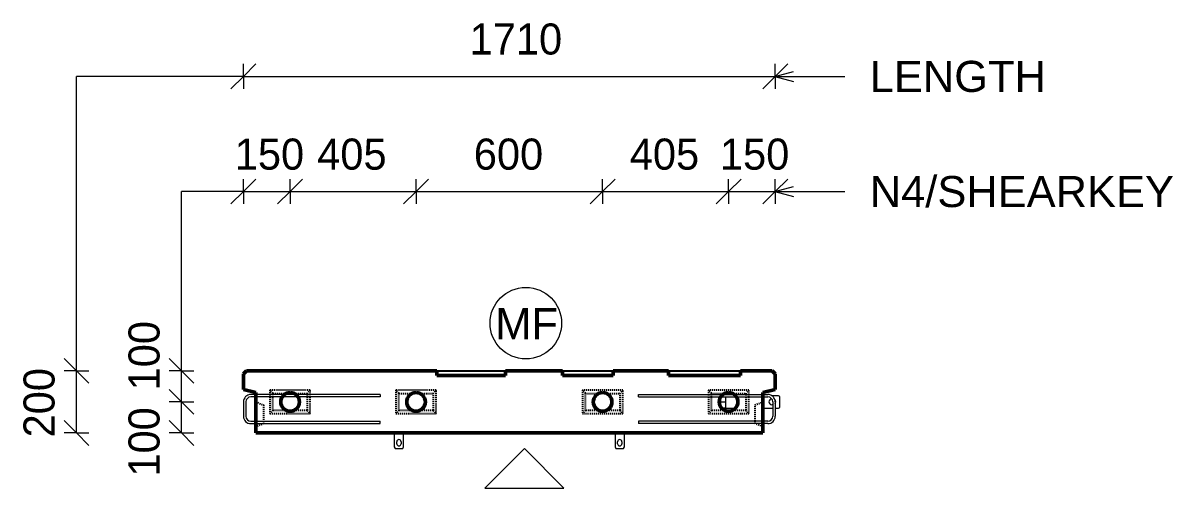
# Model space of a CAD drawing. Header units: millimetres. Extents: x -2992 to 12519, y 1067 to 20613.
# Drawn here: x 3899 to 7597, y 17758 to 19255 of the extents above; entities that cross this region are included whole.
import ezdxf

# ---------------------------------------------------------------- set-up
doc = ezdxf.new("R2010")
doc.units = ezdxf.units.MM
doc.linetypes.add('Dash', pattern=[6.36, 3.18, -3.18])
for name, color, linetype, lineweight in [('A-ANNO-DIMS', 211, 'Continuous', 9), ('A-ANNO-DIMS-40', 211, 'Continuous', 9), ('A-DETL-THIN', 151, 'Continuous', 18), ('A-GENM', 13, 'Continuous', 18), ('A-WALL', 113, 'Continuous', 25), ('A-WALL-HDLN', 110, 'Dash', 25), ('G-ANNO-TEXT', 231, 'Continuous', 9), ('S-RBAR', 171, 'Continuous', 18)]:
    doc.layers.add(name, color=color, linetype=linetype, lineweight=lineweight)
doc.styles.add('Arial_2', font='arial.ttf', dxfattribs={"height": 100})
doc.styles.add('Nirmala UI Semilight_4', font='NirmalaS.ttf', dxfattribs={"height": 100})
doc.dimstyles.new('Arrow_Filled_-_2_5_NI_UI_3', dxfattribs={"dimscale": 304.8, "dimtxt": 104.736395, "dimasz": 0.262467, "dimexe": 0.131234, "dimexo": 0.0625, "dimgap": 0.131234, "dimtad": 1, "dimdec": 4, "dimzin": 0, "dimdsep": 46, "dimtxsty": 'Nirmala UI Semilight_4', "dimblk1": 'OBLIQUE', "dimblk2": 'OBLIQUE', "dimsah": 1, "dimcen": 0.09, "dimazin": 0, "dimtfac": 1, "dimtdec": 4, "dimtix": 1, "dimtmove": 0, "dimatfit": 3, "dimfxl": 0.131234, "dimfxlon": 1, "dimtvp": 1, "dimtolj": 1, "dimtzin": 0, "dimarcsym": 2})
doc.dimstyles.new('Arrow_Filled_-_2_5_NI_UI_4', dxfattribs={"dimscale": 304.8, "dimtxt": 104.736395, "dimasz": 0.262467, "dimexe": 0.131234, "dimexo": 0.0625, "dimgap": 0.131234, "dimtad": 1, "dimdec": 4, "dimzin": 0, "dimdsep": 46, "dimtxsty": 'Nirmala UI Semilight_4', "dimblk1": 'OBLIQUE', "dimblk2": 'OBLIQUE', "dimsah": 1, "dimcen": 0.09, "dimazin": 0, "dimtfac": 1, "dimtdec": 4, "dimtix": 1, "dimtmove": 2, "dimatfit": 3, "dimfxl": 0.131234, "dimfxlon": 1, "dimtvp": 1, "dimtolj": 1, "dimtzin": 0, "dimarcsym": 2})

# ---------------------------------------------------------------- blocks, each defined once
blk = doc.blocks.new('RR spread anchor face based - RR-SA-2_5-150-1726819-Elevation Top')
at = {"layer": 'A-GENM'}
for p, q in [((3093.8, 17935.4), (3093.8, 17890.4)), ((3123.8, 17890.4), (3123.8, 17935.4)), ((3101.8, 17900.9), (3101.8, 17906.9)), ((3115.8, 17906.9), (3115.8, 17900.9)), ((3093.8, 17890.4), (3096.3, 17885.4)), ((3096.3, 17885.4), (3121.3, 17885.4)), ((3121.3, 17885.4), (3123.8, 17890.4))]:
    blk.add_line(p, q, dxfattribs=at)
for centre, start, end in [((3108.8, 17906.9), 0, 180), ((3108.8, 17900.9), 180, 0)]:
    blk.add_arc(centre, 7, start, end, dxfattribs=at)
blk = doc.blocks.new('RR spread anchor face based - RR-SA-3_0-200-1726827-Elevation Top')
at = {"layer": 'A-GENM'}
for p, q in [((4158.8, 18051.4), (4158.8, 18035.4)), ((4158.8, 18051.4), (4158.8, 18015.4)), ((4328.8, 18055.4), (4307.9, 18055.4)), ((4333.8, 18052.9), (4328.8, 18055.4)), ((4333.8, 18017.9), (4333.8, 18052.9)), ((4140.3, 18035.4), (4158.8, 18035.4)), ((4158.8, 18015.4), (4148.1, 18015.4)), ((4158.8, 18035.4), (4158.8, 18015.4)), ((4158.8, 18015.4), (4189.5, 18015.4)), ((4278.8, 18015.4), (4310.8, 18015.4)), ((4310.8, 18026.4), (4307.5, 18026.4)), ((4318.8, 18015.4), (4328.8, 18015.4)), ((4328.8, 18015.4), (4333.8, 18017.9))]:
    blk.add_line(p, q, dxfattribs=at)
for centre, start, end in [((4307.5, 18035.4), 90, 270), ((4311.5, 18035.4), 325.337, 43.1233)]:
    blk.add_arc(centre, 9, start, end, dxfattribs=at)
blk = doc.blocks.new('DIMBLOCK8-Elevation Top')
at = {"layer": 'A-ANNO-DIMS-40'}
for p, q in [((4607.7, 19082.7), (4647.7, 19122.7)), ((4607.7, 19082.7), (4607.7, 19122.7)), ((6317.7, 19082.7), (6357.7, 19122.7)), ((6317.7, 19082.7), (6317.7, 19122.7)), ((4607.7, 19082.7), (4567.7, 19042.7)), ((4607.7, 19082.7), (6317.7, 19082.7)), ((4607.7, 19082.7), (4607.7, 19042.7)), ((6317.7, 19082.7), (6277.7, 19042.7)), ((6317.7, 19082.7), (6317.7, 19042.7))]:
    blk.add_line(p, q, dxfattribs=at)
at = {"layer": 'A-ANNO-DIMS-40', "color": 0, "insert": (5335.1, 19253.1), "char_height": 100, "width": 306.211, "attachment_point": 1, "line_spacing_factor": 1.142579, "style": 'Nirmala UI Semilight_4'}
blk.add_mtext('1710', dxfattribs=at)
blk = doc.blocks.new('_Oblique')
at = {"color": 0, "linetype": 'ByBlock', "lineweight": -2}
blk.add_line((-0.5, -0.5), (0.5, 0.5), dxfattribs=at)
blk = doc.blocks.new('DIMBLOCK9-Elevation Top')
at = {"layer": 'A-ANNO-DIMS-40'}
for p, q in [((4607.7, 18712.2), (4647.7, 18752.2)), ((4607.7, 18712.2), (4607.7, 18752.2)), ((4757.7, 18712.2), (4797.7, 18752.2)), ((4757.7, 18712.2), (4757.7, 18752.2)), ((4607.7, 18712.2), (4567.7, 18672.2)), ((4607.7, 18712.2), (4757.7, 18712.2)), ((4607.7, 18712.2), (4607.7, 18672.2)), ((4757.7, 18712.2), (4717.7, 18672.2)), ((4757.7, 18712.2), (4757.7, 18672.2))]:
    blk.add_line(p, q, dxfattribs=at)
at = {"layer": 'A-ANNO-DIMS-40', "color": 0, "insert": (4579.8, 18882.7), "char_height": 100, "width": 246.797, "attachment_point": 1, "line_spacing_factor": 1.142579, "style": 'Nirmala UI Semilight_4'}
blk.add_mtext('150', dxfattribs=at)
blk = doc.blocks.new('DIMBLOCK10-Elevation Top')
at = {"layer": 'A-ANNO-DIMS-40'}
for p, q in [((4757.7, 18712.2), (4797.7, 18752.2)), ((4757.7, 18712.2), (4757.7, 18752.2)), ((5162.7, 18712.2), (5202.7, 18752.2)), ((5162.7, 18712.2), (5162.7, 18752.2)), ((4757.7, 18712.2), (4717.7, 18672.2)), ((4757.7, 18712.2), (5162.7, 18712.2)), ((4757.7, 18712.2), (4757.7, 18672.2)), ((5162.7, 18712.2), (5122.7, 18672.2)), ((5162.7, 18712.2), (5162.7, 18672.2))]:
    blk.add_line(p, q, dxfattribs=at)
at = {"layer": 'A-ANNO-DIMS-40', "color": 0, "insert": (4844.9, 18882.7), "char_height": 100, "width": 276.504, "attachment_point": 1, "line_spacing_factor": 1.142579, "style": 'Nirmala UI Semilight_4'}
blk.add_mtext('405', dxfattribs=at)
blk = doc.blocks.new('DIMBLOCK11-Elevation Top')
at = {"layer": 'A-ANNO-DIMS-40'}
for p, q in [((5162.7, 18712.2), (5202.7, 18752.2)), ((5162.7, 18712.2), (5162.7, 18752.2)), ((5762.7, 18712.2), (5802.7, 18752.2)), ((5762.7, 18712.2), (5762.7, 18752.2)), ((5162.7, 18712.2), (5122.7, 18672.2)), ((5162.7, 18712.2), (5762.7, 18712.2)), ((5162.7, 18712.2), (5162.7, 18672.2)), ((5762.7, 18712.2), (5722.7, 18672.2)), ((5762.7, 18712.2), (5762.7, 18672.2))]:
    blk.add_line(p, q, dxfattribs=at)
at = {"layer": 'A-ANNO-DIMS-40', "color": 0, "insert": (5348.4, 18882.7), "char_height": 100, "width": 274.219, "attachment_point": 1, "line_spacing_factor": 1.142579, "style": 'Nirmala UI Semilight_4'}
blk.add_mtext('600', dxfattribs=at)
blk = doc.blocks.new('DIMBLOCK12-Elevation Top')
at = {"layer": 'A-ANNO-DIMS-40'}
for p, q in [((5762.7, 18712.2), (5802.7, 18752.2)), ((5762.7, 18712.2), (5762.7, 18752.2)), ((6167.7, 18712.2), (6207.7, 18752.2)), ((6167.7, 18712.2), (6167.7, 18752.2)), ((5762.7, 18712.2), (5722.7, 18672.2)), ((5762.7, 18712.2), (6167.7, 18712.2)), ((5762.7, 18712.2), (5762.7, 18672.2)), ((6167.7, 18712.2), (6127.7, 18672.2)), ((6167.7, 18712.2), (6167.7, 18672.2))]:
    blk.add_line(p, q, dxfattribs=at)
at = {"layer": 'A-ANNO-DIMS-40', "color": 0, "insert": (5849.9, 18882.7), "char_height": 100, "width": 276.504, "attachment_point": 1, "line_spacing_factor": 1.142579, "style": 'Nirmala UI Semilight_4'}
blk.add_mtext('405', dxfattribs=at)
blk = doc.blocks.new('DIMBLOCK13-Elevation Top')
at = {"layer": 'A-ANNO-DIMS-40'}
for p, q in [((6167.7, 18712.2), (6207.7, 18752.2)), ((6167.7, 18712.2), (6167.7, 18752.2)), ((6317.7, 18712.2), (6357.7, 18752.2)), ((6317.7, 18712.2), (6317.7, 18752.2)), ((6167.7, 18712.2), (6127.7, 18672.2)), ((6167.7, 18712.2), (6317.7, 18712.2)), ((6167.7, 18712.2), (6167.7, 18672.2)), ((6317.7, 18712.2), (6277.7, 18672.2)), ((6317.7, 18712.2), (6317.7, 18672.2))]:
    blk.add_line(p, q, dxfattribs=at)
at = {"layer": 'A-ANNO-DIMS-40', "color": 0, "insert": (6139.8, 18882.7), "char_height": 100, "width": 246.797, "attachment_point": 1, "line_spacing_factor": 1.142579, "style": 'Nirmala UI Semilight_4'}
blk.add_mtext('150', dxfattribs=at)
blk = doc.blocks.new('DIMBLOCK14-Elevation Top')
at = {"layer": 'A-ANNO-DIMS-40'}
for p, q in [((4070.9, 18135.4), (4030.9, 18175.4)), ((4070.9, 18135.4), (4030.9, 18135.4)), ((4070.9, 17935.4), (4070.9, 18135.4)), ((4070.9, 18135.4), (4110.9, 18095.4)), ((4070.9, 18135.4), (4110.9, 18135.4)), ((4070.9, 17935.4), (4030.9, 17975.4)), ((4070.9, 17935.4), (4030.9, 17935.4)), ((4070.9, 17935.4), (4110.9, 17895.4)), ((4070.9, 17935.4), (4110.9, 17935.4))]:
    blk.add_line(p, q, dxfattribs=at)
at = {"layer": 'A-ANNO-DIMS-40', "color": 0, "insert": (3900.4, 17921.2), "char_height": 100, "width": 274.219, "attachment_point": 1, "rotation": 90, "line_spacing_factor": 1.142579, "style": 'Nirmala UI Semilight_4'}
blk.add_mtext('200', dxfattribs=at)
blk = doc.blocks.new('DIMBLOCK15-Elevation Top')
at = {"layer": 'A-ANNO-DIMS-40'}
for p, q in [((4408.5, 18035.4), (4368.5, 18075.4)), ((4408.5, 18035.4), (4368.5, 18035.4)), ((4408.5, 17935.4), (4408.5, 18035.4)), ((4408.5, 18035.4), (4448.5, 17995.4)), ((4408.5, 18035.4), (4448.5, 18035.4)), ((4408.5, 17935.4), (4368.5, 17975.4)), ((4408.5, 17935.4), (4368.5, 17935.4)), ((4408.5, 17935.4), (4448.5, 17895.4)), ((4408.5, 17935.4), (4448.5, 17935.4))]:
    blk.add_line(p, q, dxfattribs=at)
at = {"layer": 'A-ANNO-DIMS-40', "color": 0, "insert": (4238, 17795.1), "char_height": 100, "width": 246.797, "attachment_point": 1, "rotation": 90, "line_spacing_factor": 1.142579, "style": 'Nirmala UI Semilight_4'}
blk.add_mtext('100', dxfattribs=at)
blk = doc.blocks.new('DIMBLOCK16-Elevation Top')
at = {"layer": 'A-ANNO-DIMS-40'}
for p, q in [((4408.5, 18135.4), (4368.5, 18175.4)), ((4408.5, 18135.4), (4368.5, 18135.4)), ((4408.5, 18035.4), (4408.5, 18135.4)), ((4408.5, 18135.4), (4448.5, 18095.4)), ((4408.5, 18135.4), (4448.5, 18135.4)), ((4408.5, 18035.4), (4368.5, 18075.4)), ((4408.5, 18035.4), (4368.5, 18035.4)), ((4408.5, 18035.4), (4448.5, 17995.4)), ((4408.5, 18035.4), (4448.5, 18035.4))]:
    blk.add_line(p, q, dxfattribs=at)
at = {"layer": 'A-ANNO-DIMS-40', "color": 0, "insert": (4238, 18072.5), "char_height": 100, "width": 246.797, "attachment_point": 1, "rotation": 90, "line_spacing_factor": 1.142579, "style": 'Nirmala UI Semilight_4'}
blk.add_mtext('100', dxfattribs=at)

msp = doc.modelspace()

# ---------------------------------------------------------------- linework, layer by layer
at = {"layer": 'A-DETL-THIN'}
for p, q in [((4070.86895, 18135.4305), (4070.86895, 19082.65539)), ((4607.6568, 19082.65539), (4070.86895, 19082.65539)), ((4408.49874, 18135.4305), (4408.49874, 18712.19497)), ((4607.6568, 18712.19497), (4408.49874, 18712.19497)), ((5510.97361, 17885.59305), (5383.69439, 17758.31383)), ((5638.25283, 17758.31383), (5510.97361, 17885.59305)), ((5383.69439, 17758.31383), (5638.25283, 17758.31383))]:
    msp.add_line(p, q, dxfattribs=at)
msp.add_circle((5515.63291, 18288.64337), 115, dxfattribs=at)
at = {"layer": 'A-WALL', "lineweight": 50}
for p, q in [((4617.65938, 18135.4305), (4607.6568, 18125.42792)), ((4607.6568, 18125.42792), (4607.6568, 18075.4305)), ((5229.60787, 18135.4305), (4617.65938, 18135.4305)), ((5229.60787, 18120.4305), (5229.60787, 18135.4305)), ((5450.3218, 18120.4305), (5229.60787, 18120.4305)), ((5633.52032, 18135.4305), (5450.3218, 18135.4305)), ((5450.3218, 18135.4305), (5450.3218, 18120.4305)), ((5633.52032, 18120.4305), (5633.52032, 18135.4305)), ((5796.40935, 18120.4305), (5633.52032, 18120.4305)), ((5974.29532, 18135.4305), (5796.40935, 18135.4305)), ((5796.40935, 18135.4305), (5796.40935, 18120.4305)), ((5974.29532, 18120.4305), (5974.29532, 18135.4305)), ((6205.63435, 18120.4305), (5974.29532, 18120.4305)), ((6307.65421, 18135.4305), (6205.63435, 18135.4305)), ((6205.63435, 18135.4305), (6205.63435, 18120.4305)), ((6317.6568, 18125.42792), (6307.65421, 18135.4305)), ((6317.6568, 18075.4305), (6317.6568, 18125.42792)), ((4607.6568, 18075.4305), (4647.6568, 18065.4305)), ((4647.6568, 18065.4305), (4647.6568, 17935.4305)), ((6277.6568, 18065.4305), (6317.6568, 18075.4305)), ((6277.6568, 17935.4305), (6277.6568, 18065.4305)), ((4647.6568, 17935.4305), (6277.6568, 17935.4305))]:
    msp.add_line(p, q, dxfattribs=at)
at = {"layer": 'A-WALL'}
for p, q in [((5229.60787, 18135.4305), (5450.3218, 18135.4305)), ((5633.52032, 18135.4305), (5796.40935, 18135.4305)), ((5974.29532, 18135.4305), (6205.63435, 18135.4305))]:
    msp.add_line(p, q, dxfattribs=at)
at = {"layer": 'A-WALL', "lineweight": 50}
for centre, start, end in [((4757.6568, 18035.4305), 90, 270), ((4757.6568, 18035.4305), 270, 90), ((5162.6568, 18035.4305), 90, 270), ((5162.6568, 18035.4305), 270, 90), ((5762.6568, 18035.4305), 90, 270), ((5762.6568, 18035.4305), 270, 90), ((6167.6568, 18035.4305), 90, 270), ((6167.6568, 18035.4305), 270, 90)]:
    msp.add_arc(centre, 30, start, end, dxfattribs=at)
at = {"layer": 'A-WALL-HDLN'}
for p, q in [((4822.6568, 18072.9305), (4692.6568, 18072.9305)), ((4692.6568, 18072.9305), (4692.6568, 18059.48011)), ((4702.6568, 18062.9305), (4692.6568, 18072.9305)), ((4692.6568, 18059.38089), (4692.6568, 18051.48011)), ((4692.6568, 18051.38089), (4692.6568, 17997.9305)), ((4702.6568, 18062.9305), (4745.66722, 18062.9305)), ((4702.6568, 18059.48011), (4702.6568, 18062.9305)), ((4702.6568, 18051.48011), (4702.6568, 18059.38089)), ((4702.6568, 18007.9305), (4702.6568, 18051.38089)), ((4769.64637, 18062.9305), (4812.6568, 18062.9305)), ((4822.6568, 18072.9305), (4812.6568, 18062.9305)), ((4812.6568, 18062.9305), (4812.6568, 18059.48011)), ((4812.6568, 18059.38089), (4812.6568, 18051.48011)), ((4812.6568, 18051.38089), (4812.6568, 18007.9305)), ((4822.6568, 18059.48011), (4822.6568, 18072.9305)), ((4822.6568, 18051.48011), (4822.6568, 18059.38089)), ((4822.6568, 17997.9305), (4822.6568, 18051.38089)), ((5227.6568, 18072.9305), (5097.6568, 18072.9305)), ((5097.6568, 18072.9305), (5097.6568, 17997.9305)), ((5107.6568, 18062.9305), (5097.6568, 18072.9305)), ((5107.6568, 18062.9305), (5150.66722, 18062.9305)), ((5107.6568, 18007.9305), (5107.6568, 18062.9305)), ((5174.64637, 18062.9305), (5217.6568, 18062.9305)), ((5227.6568, 18072.9305), (5217.6568, 18062.9305)), ((5217.6568, 18062.9305), (5217.6568, 18007.9305)), ((5227.6568, 17997.9305), (5227.6568, 18072.9305)), ((5827.6568, 18072.9305), (5697.6568, 18072.9305)), ((5697.6568, 18072.9305), (5697.6568, 17997.9305)), ((5707.6568, 18062.9305), (5697.6568, 18072.9305)), ((5707.6568, 18062.9305), (5750.66722, 18062.9305)), ((5707.6568, 18007.9305), (5707.6568, 18062.9305)), ((5774.64637, 18062.9305), (5817.6568, 18062.9305)), ((5827.6568, 18072.9305), (5817.6568, 18062.9305)), ((5817.6568, 18062.9305), (5817.6568, 18007.9305)), ((5827.6568, 17997.9305), (5827.6568, 18072.9305)), ((6232.6568, 18072.9305), (6102.6568, 18072.9305)), ((6102.6568, 18072.9305), (6102.6568, 18059.48011)), ((6112.6568, 18062.9305), (6102.6568, 18072.9305)), ((6102.6568, 18059.38089), (6102.6568, 18051.48011)), ((6102.6568, 18051.38089), (6102.6568, 17997.9305)), ((6112.6568, 18062.9305), (6155.66722, 18062.9305)), ((6112.6568, 18059.48011), (6112.6568, 18062.9305)), ((6112.6568, 18051.48011), (6112.6568, 18059.38089)), ((6112.6568, 18007.9305), (6112.6568, 18051.38089)), ((6179.64637, 18062.9305), (6222.6568, 18062.9305)), ((6232.6568, 18072.9305), (6222.6568, 18062.9305)), ((6222.6568, 18062.9305), (6222.6568, 18059.48011)), ((6222.6568, 18059.38089), (6222.6568, 18051.48011)), ((6222.6568, 18051.38089), (6222.6568, 18007.9305)), ((6232.6568, 18059.48011), (6232.6568, 18072.9305)), ((6232.6568, 18051.48011), (6232.6568, 18059.38089)), ((6232.6568, 17997.9305), (6232.6568, 18051.38089)), ((4647.7064, 18035.41066), (4672.6568, 18025.4305)), ((4672.6568, 18025.4305), (4672.6568, 17973.48011)), ((6252.6568, 18025.4305), (6277.60719, 18035.41066)), ((6252.6568, 17973.48011), (6252.6568, 18025.4305)), ((4672.6568, 17973.38089), (4672.6568, 17965.4305)), ((4702.6568, 18007.9305), (4692.6568, 17997.9305)), ((4692.6568, 17997.9305), (4822.6568, 17997.9305)), ((4745.66722, 18007.9305), (4702.6568, 18007.9305)), ((4812.6568, 18007.9305), (4769.64637, 18007.9305)), ((4812.6568, 18007.9305), (4822.6568, 17997.9305)), ((5107.6568, 18007.9305), (5097.6568, 17997.9305)), ((5097.6568, 17997.9305), (5227.6568, 17997.9305)), ((5150.66722, 18007.9305), (5107.6568, 18007.9305)), ((5217.6568, 18007.9305), (5174.64637, 18007.9305)), ((5217.6568, 18007.9305), (5227.6568, 17997.9305)), ((5707.6568, 18007.9305), (5697.6568, 17997.9305)), ((5697.6568, 17997.9305), (5827.6568, 17997.9305)), ((5750.66722, 18007.9305), (5707.6568, 18007.9305)), ((5817.6568, 18007.9305), (5774.64637, 18007.9305)), ((5817.6568, 18007.9305), (5827.6568, 17997.9305)), ((6112.6568, 18007.9305), (6102.6568, 17997.9305)), ((6102.6568, 17997.9305), (6232.6568, 17997.9305)), ((6155.66722, 18007.9305), (6112.6568, 18007.9305)), ((6222.6568, 18007.9305), (6179.64637, 18007.9305)), ((6222.6568, 18007.9305), (6232.6568, 17997.9305)), ((6252.6568, 17965.4305), (6252.6568, 17973.38089)), ((4672.53277, 17965.38089), (4647.6568, 17955.4305)), ((6277.60719, 17955.45035), (6252.78082, 17965.38089))]:
    msp.add_line(p, q, dxfattribs=at)
at = {"layer": 'G-ANNO-TEXT', "color": 10}
for p, q in [((6316.06298, 19082.72528), (6376.06298, 19098.80223)), ((6316.06298, 19082.72528), (6376.06298, 19066.64833)), ((6316.06298, 19082.72528), (6541.6108, 19082.72528)), ((6316.06298, 18712.26486), (6376.06298, 18728.34181)), ((6316.06298, 18712.26486), (6376.06298, 18696.18791)), ((6316.06298, 18712.26486), (6541.6108, 18712.26486))]:
    msp.add_line(p, q, dxfattribs=at)
at = {"layer": 'S-RBAR'}
for p, q in [((5047.6568, 18059.4305), (4631.6568, 18059.4305)), ((5047.6568, 18051.4305), (4631.6568, 18051.4305)), ((5047.6568, 18059.4305), (5047.6568, 18051.4305)), ((5877.6568, 18059.4305), (6293.6568, 18059.4305)), ((5877.6568, 18051.4305), (5877.6568, 18059.4305)), ((5877.6568, 18051.4305), (6293.6568, 18051.4305)), ((4607.6568, 18035.4305), (4607.6568, 17989.4305)), ((4615.6568, 18035.4305), (4615.6568, 17989.4305)), ((6309.6568, 18035.4305), (6309.6568, 17989.4305)), ((6317.6568, 18035.4305), (6317.6568, 17989.4305)), ((4631.6568, 17973.4305), (5047.6568, 17973.4305)), ((5047.6568, 17965.4305), (5047.6568, 17973.4305)), ((6293.6568, 17973.4305), (5877.6568, 17973.4305)), ((5877.6568, 17973.4305), (5877.6568, 17965.4305)), ((4631.6568, 17965.4305), (5047.6568, 17965.4305)), ((6293.6568, 17965.4305), (5877.6568, 17965.4305))]:
    msp.add_line(p, q, dxfattribs=at)
for centre, radius, start, end in [((4631.6568, 18035.4305), 24, 90, 180), ((4631.6568, 18035.4305), 16, 90, 180), ((6293.6568, 18035.4305), 24, 0, 90), ((6293.6568, 18035.4305), 16, 0, 90), ((4631.6568, 17989.4305), 24, 180, 270), ((4631.6568, 17989.4305), 16, 180, 270), ((6293.6568, 17989.4305), 16, 270, 360), ((6293.6568, 17989.4305), 24, 270, 360)]:
    msp.add_arc(centre, radius, start, end, dxfattribs=at)

# ---------------------------------------------------------------- block references
at = {"layer": 'A-GENM'}
for name, p in [('RR spread anchor face based - RR-SA-3_0-200-1726827-Elevation Top', (1998.84969, 0)), ('RR spread anchor face based - RR-SA-2_5-150-1726819-Elevation Top', (1998.84969, 0)), ('RR spread anchor face based - RR-SA-2_5-150-1726819-Elevation Top', (2708.84969, 0))]:
    msp.add_blockref(name, p, dxfattribs=at)

# ---------------------------------------------------------------- texts
at = {"layer": 'G-ANNO-TEXT', "color": 7, "char_height": 100, "attachment_point": 1, "style": 'Arial_2'}
for s, insert, width in [('LENGTH', (6621.6108, 19132.72528), 686.2445), ('N4/SHEARKEY', (6621.6108, 18762.26486), 1180.084), ('MF', (5417.38142, 18337.22673), 240.50625)]:
    msp.add_mtext(s, dxfattribs=dict(at, insert=insert, width=width))

# ---------------------------------------------------------------- dimensions: what is measured, and where the dimension line sits
at = {"layer": 'A-ANNO-DIMS'}
for base, p1, p2, override, picture, middle in [((6317.6568, 19082.65539), (4607.6568, 19042.65539), (6317.6568, 19042.65539), {"dimpost": '<>', "dimfxl": 1710}, 'DIMBLOCK8-Elevation Top', (5462.6568, 19174.60797)), ((4757.6568, 18712.19497), (4607.6568, 18672.19497), (4757.6568, 18672.19497), {"dimpost": '<>', "dimfxl": 150}, 'DIMBLOCK9-Elevation Top', (4682.6568, 18804.14755)), ((5162.6568, 18712.19497), (4757.6568, 18672.19497), (5162.6568, 18672.19497), {"dimpost": '<>', "dimfxl": 405}, 'DIMBLOCK10-Elevation Top', (4960.1568, 18803.86861)), ((5762.6568, 18712.19497), (5162.6568, 18672.19497), (5762.6568, 18672.19497), {"dimpost": '<>', "dimfxl": 600}, 'DIMBLOCK11-Elevation Top', (5462.6568, 18803.90348)), ((6167.6568, 18712.19497), (5762.6568, 18672.19497), (6167.6568, 18672.19497), {"dimpost": '<>', "dimfxl": 405}, 'DIMBLOCK12-Elevation Top', (5965.1568, 18803.86861)), ((6317.6568, 18712.19497), (6167.6568, 18672.19497), (6317.6568, 18672.19497), {"dimpost": '<>', "dimfxl": 150}, 'DIMBLOCK13-Elevation Top', (6242.6568, 18804.14755))]:
    dim = msp.add_linear_dim(base=base, p1=p1, p2=p2, dimstyle='Arrow_Filled_-_2_5_NI_UI_3', override=override, dxfattribs=at)
    dim.commit()
    dim.dimension.update_dxf_attribs({"geometry": picture, "text_midpoint": middle})
for base, p1, p2, picture, middle in [((4408.49874, 18135.4305), (4448.49874, 18035.4305), (4448.49874, 18135.4305), 'DIMBLOCK16-Elevation Top', (4304.69664, 18195.9332)), ((4408.49874, 18035.4305), (4448.49874, 17935.4305), (4448.49874, 18035.4305), 'DIMBLOCK15-Elevation Top', (4304.69664, 17918.48171))]:
    dim = msp.add_linear_dim(base=base, p1=p1, p2=p2, angle=90, dimstyle='Arrow_Filled_-_2_5_NI_UI_4', override={"dimpost": '<>', "dimfxl": 100}, dxfattribs=at)
    dim.commit()
    dim.dimension.update_dxf_attribs({"geometry": picture, "text_midpoint": middle, "dimtype": 160, "text_rotation": 90})
dim = msp.add_linear_dim(base=(4070.86895, 18135.4305), p1=(4110.86895, 17935.4305), p2=(4110.86895, 18135.4305), angle=90, dimstyle='Arrow_Filled_-_2_5_NI_UI_3', override={"dimpost": '<>', "dimfxl": 200}, dxfattribs=at)
dim.commit()
dim.dimension.update_dxf_attribs({"geometry": 'DIMBLOCK14-Elevation Top', "text_midpoint": (3979.19531, 18035.4305)})

doc.saveas('drawing.dxf')
